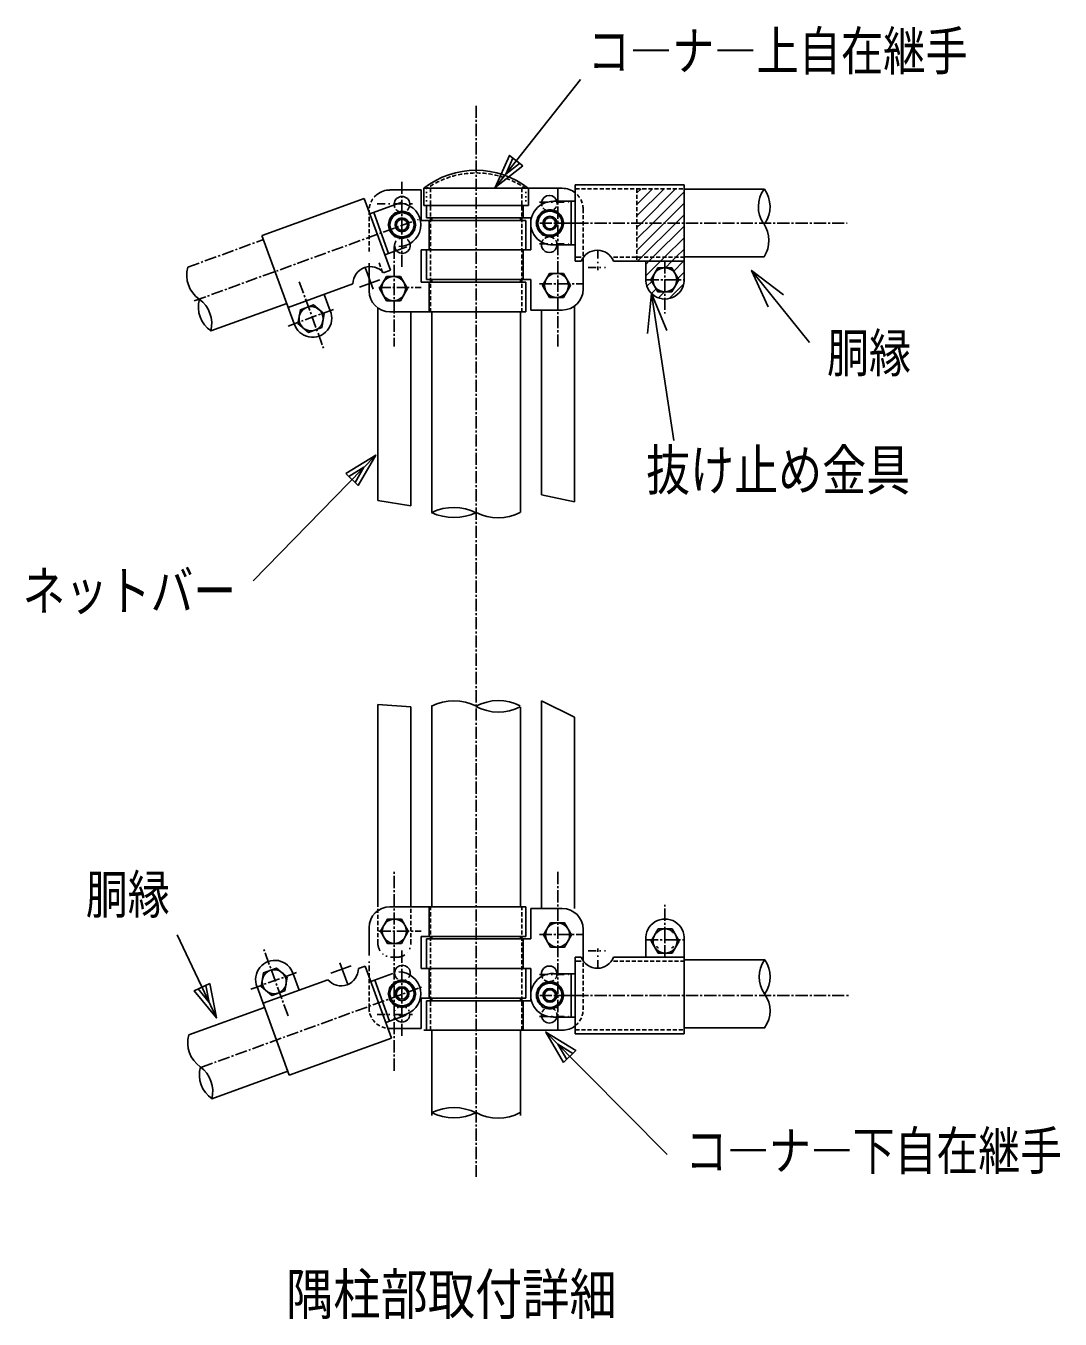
# Model space of a CAD drawing. Units: millimetres, scale not verified. Extents: x -4425 to 4425, y -3150 to 3150.
# Drawn here: x 975 to 2248, y -1361 to 232 of the extents above; entities that cross this region are included whole.
import ezdxf
from ezdxf.enums import TextEntityAlignment as Align

# ---------------------------------------------------------------- set-up
doc = ezdxf.new("R2010")
doc.units = ezdxf.units.MM
doc.header["$LTSCALE"] = 20
for name, pattern in [('USER1', [1.125, 0.75, -0.125, 0.125, -0.125]), ('USER2', [0.375, 0.25, -0.125]), ('USER3', [1.01, 0.5, -0.25, 0.01, -0.25]), ('USER4', [1.27, 0.5, -0.25, 0.01, -0.25, 0.01, -0.25]), ('USER5', [0.26, 0.01, -0.25])]:
    doc.linetypes.add(name, pattern=pattern)
for name, color, linetype, lineweight in [('0-2_2', 7, 'Continuous', 25), ('0-3_1', 7, 'Continuous', 25), ('0-4_0', 7, 'Continuous', 25)]:
    doc.layers.add(name, color=color, linetype=linetype, lineweight=lineweight)
doc.styles.add('ＭＳ ゴシック', font='')
doc.styles.get('ＭＳ ゴシック').set_extended_font_data('MS Gothic')

# ---------------------------------------------------------------- blocks, each defined once
blk = doc.blocks.new('C59')
at = {"layer": '0-3_1', "color": 4}
blk.add_line((115639.3, 39226), (114672.9, 41278.4), dxfattribs=at)
blk.add_lwpolyline([(115471.4, 40075.4), (115639.3, 39226), (115091.4, 39896.5)], close=True, dxfattribs=at)
blk.add_lwpolyline([(115376.4, 40030.7), (115460.3, 39605.9), (115186.4, 39941.2)], dxfattribs=at)
blk = doc.blocks.new('C60')
at = {"layer": '0-3_1', "color": 4}
blk.add_line((119560.5, 53094.6), (116540.5, 49993.9), dxfattribs=at)
blk.add_lwpolyline([(118824, 52639.4), (119560.5, 53094.6), (119124.9, 52346.4)], close=True, dxfattribs=at)
blk.add_lwpolyline([(118899.2, 52566.2), (119267.5, 52793.8), (119049.7, 52419.6)], dxfattribs=at)
blk = doc.blocks.new('C61')
at = {"layer": '0-3_1', "color": 4}
blk.add_line((123744.2, 38877.2), (126733.6, 35861.3), dxfattribs=at)
blk.add_lwpolyline([(124186.4, 38132.7), (123744.2, 38877.2), (124484.7, 38428.4)], close=True, dxfattribs=at)
blk.add_lwpolyline([(124260.9, 38206.7), (124039.8, 38578.9), (124410.1, 38354.5)], dxfattribs=at)
blk = doc.blocks.new('C62')
at = {"layer": '0-3_1', "color": 4}
blk.add_line((122499.1, 59687.7), (124602.2, 62344.9), dxfattribs=at)
blk.add_lwpolyline([(123185.1, 60216.1), (122499.1, 59687.7), (122855.8, 60476.7)], close=True, dxfattribs=at)
blk.add_lwpolyline([(123102.7, 60281.2), (122759.8, 60017.1), (122938.1, 60411.6)], dxfattribs=at)
blk = doc.blocks.new('C63')
at = {"layer": '0-3_1', "color": 4}
blk.add_line((128813.4, 57642.3), (130236.4, 55863.6), dxfattribs=at)
blk.add_lwpolyline([(129225.7, 56742.7), (128813.4, 57642.3), (129600.5, 57042.6)], dxfattribs=at)

msp = doc.modelspace()

# ---------------------------------------------------------------- linework, layer by layer
at = {"layer": '0-2_2'}
for points in [[(1454.98, -12.78), (1446.41, 2.07), (1429.27, 2.07), (1420.7, -12.78), (1429.27, -27.63), (1446.41, -27.63)], [(1637.13, -10.85), (1628.56, 3.99), (1611.41, 3.99), (1602.84, -10.85), (1611.41, -25.7), (1628.56, -25.7)], [(1454.98, -959.91), (1446.41, -974.76), (1429.27, -974.76), (1420.7, -959.91), (1429.27, -945.07), (1446.41, -945.07)], [(1637.13, -961.84), (1628.56, -976.69), (1611.41, -976.69), (1602.84, -961.84), (1611.41, -946.99), (1628.56, -946.99)]]:
    msp.add_lwpolyline(points, close=True, dxfattribs=at)
at = {"layer": '0-2_2', "color": 2}
for points in [[(1444.55, -91.4), (1435.98, -76.55), (1418.84, -76.55), (1410.27, -91.4), (1418.84, -106.24), (1435.98, -106.24)], [(1645.19, -87.45), (1636.62, -72.6), (1619.47, -72.6), (1610.9, -87.45), (1619.47, -102.29), (1636.62, -102.29)], [(1778.57, -80.53), (1770, -65.68), (1752.85, -65.68), (1744.28, -80.53), (1752.85, -95.37), (1770, -95.37)], [(1342.04, -122.57), (1328.91, -111.55), (1312.8, -117.42), (1309.82, -134.3), (1322.95, -145.32), (1339.06, -139.45)], [(1445.62, -883.03), (1437.05, -868.18), (1419.9, -868.18), (1411.33, -883.03), (1419.9, -897.87), (1437.05, -897.87)], [(1646.5, -887.56), (1637.93, -872.72), (1620.78, -872.72), (1612.21, -887.56), (1620.78, -902.41), (1637.93, -902.41)], [(1778.93, -894.99), (1770.36, -880.14), (1753.22, -880.14), (1744.65, -894.99), (1753.22, -909.83), (1770.36, -909.83)], [(1296.68, -939.31), (1283.54, -928.29), (1267.44, -934.15), (1264.46, -951.04), (1277.59, -962.05), (1293.7, -956.19)]]:
    msp.add_lwpolyline(points, close=True, dxfattribs=at)
at = {"layer": '0-2_2'}
for centre, radius in [((1437.84, -12.78), 14.85), ((1619.98, -10.85), 14.85), ((1437.84, -12.78), 6.86), ((1619.98, -10.85), 6.86), ((1437.84, -959.91), 14.85), ((1437.84, -959.91), 6.86), ((1619.98, -961.84), 14.85), ((1619.98, -961.84), 6.86)]:
    msp.add_circle(centre, radius, dxfattribs=at)
at = {"layer": '0-2_2', "color": 4}
for centre in [(1437.84, -12.78), (1619.98, -10.85), (1437.84, -959.91), (1619.98, -961.84)]:
    msp.add_circle(centre, 8.57, dxfattribs=at)
at = {"layer": '0-2_2', "color": 2}
for centre in [(1427.41, -91.4), (1628.05, -87.45), (1761.43, -80.53), (1325.93, -128.43), (1428.47, -883.03), (1629.36, -887.56), (1761.79, -894.99), (1280.57, -945.17)]:
    msp.add_circle(centre, 14.85, dxfattribs=at)
at = {"layer": '0-3_1', "color": 2, "linetype": 'USER1'}
for p, q in [((1529.15, 133.97), (1529.15, -1185.39)), ((1437.72, 40.36), (1437.72, -66.78)), ((1629.78, 32.25), (1629.78, -162.73)), ((1182.15, -106.51), (1458.05, -6.09)), ((1607.38, -10.58), (1985.86, -10.58)), ((1428.35, -39.51), (1428.35, -162.73)), ((1761.56, -57.71), (1761.56, -122.05)), ((1311.38, -82.91), (1341.12, -164.61)), ((1409.19, -89.87), (1461.65, -89.87)), ((1607.29, -85.61), (1660.85, -85.61)), ((1738.84, -80.53), (1785.98, -80.53)), ((1297.56, -137.48), (1353.53, -117.11)), ((1428.35, -1054.78), (1428.35, -809.96)), ((1629.78, -1004.94), (1629.78, -809.96)), ((1761.56, -914.94), (1761.56, -850.6)), ((1409.19, -882.83), (1461.65, -882.83)), ((1607.29, -887.08), (1660.85, -887.08)), ((1297.57, -987.24), (1267.83, -905.54)), ((1437.72, -906.85), (1437.72, -1013.99)), ((1738.18, -893.51), (1785.14, -893.51)), ((1251.9, -954.32), (1307.87, -933.95)), ((1190.42, -1050.72), (1461.97, -951.88)), ((1607.38, -962.11), (1987.95, -962.11))]:
    msp.add_line(p, q, dxfattribs=at)
at = {"layer": '0-3_1'}
for p, q in [((1464.65, 32.28), (1635.22, 32.28)), ((1464.65, 32.28), (1464.65, 10.85)), ((1593.65, 32.28), (1593.65, 10.85)), ((1651.2, 36.53), (1651.2, -57.75)), ((1651.2, 36.53), (1785.13, 36.53)), ((1785.13, 36.53), (1785.13, -79.18)), ((1265.58, -25.98), (1391.43, 19.83)), ((1391.43, 19.83), (1423.67, -68.77)), ((1423.08, 30.13), (1461.65, 30.13)), ((1461.65, 30.13), (1461.65, -7.37)), ((1624.42, 16.18), (1651.2, 16.18)), ((1646.28, 16.18), (1646.27, -37.4)), ((1785.13, 31.21), (1883.93, 31.21)), ((1398.39, 0.7), (1437.48, 14.93)), ((1403.02, 2.39), (1421.34, -47.95)), ((1464.65, 10.85), (1593.65, 10.85)), ((1467.99, 10.82), (1467.99, -4.18)), ((1587.01, 10.85), (1587.01, -4.15)), ((1461.65, -7.37), (1590.22, -7.37)), ((1468.08, -4.15), (1596.65, -4.15)), ((1471.29, -7.37), (1471.29, -43.8)), ((1474.72, -4.15), (1474.72, -7.37)), ((1583.58, -4.15), (1583.58, -7.37)), ((1590.22, -7.37), (1590.22, -43.79)), ((1596.65, -4.15), (1596.65, -43.79)), ((1265.5, -26.04), (1305.08, -134.77)), ((1416.71, -49.64), (1443.7, -39.82)), ((1461.65, -43.8), (1596.65, -43.79)), ((1461.65, -43.8), (1590.22, -43.8)), ((1461.65, -43.8), (1461.65, -83.44)), ((1468.08, -43.8), (1468.08, -80.22)), ((1587.01, -43.79), (1587.01, -80.22)), ((1624.42, -37.4), (1651.2, -37.4)), ((1397.27, -59.9), (1397.27, -94.18)), ((1651.2, -57.75), (1658.44, -57.75)), ((1660.85, -53.26), (1660.85, -92.04)), ((1698.37, -57.75), (1785.13, -57.75)), ((1737.99, -57.75), (1737.99, -79.18)), ((1785.13, -52.37), (1883.54, -52.37)), ((1392.72, -65.17), (1402.47, -91.96)), ((1415.29, -71.82), (1423.67, -68.77)), ((1297.82, -114.58), (1377.51, -85.57)), ((1385.65, -89.45), (1410.65, -80.35)), ((1461.65, -83.44), (1590.22, -83.44)), ((1468.08, -80.22), (1596.65, -80.22)), ((1471.29, -83.44), (1471.29, -119.87)), ((1474.72, -80.22), (1474.72, -83.44)), ((1583.58, -80.22), (1583.58, -83.44)), ((1590.22, -83.44), (1590.22, -119.87)), ((1596.65, -80.22), (1596.65, -117.72)), ((1202.57, -143.55), (1295.9, -109.57)), ((1342.12, -98.45), (1349.45, -118.59)), ((1408.2, -115.22), (1408.2, -352.44)), ((1423.08, -119.87), (1590.22, -119.87)), ((1448.92, -119.87), (1448.92, -359.01)), ((1474.72, -119.87), (1474.72, -367.3)), ((1583.58, -119.87), (1583.58, -367.01)), ((1596.65, -117.72), (1635.22, -117.72)), ((1609.42, -117.72), (1609.42, -345.48)), ((1650.13, -112.93), (1650.13, -354.21)), ((1609.42, -345.48), (1650.13, -354.21)), ((1408.2, -352.44), (1448.92, -359.01)), ((1408.2, -603.76), (1408.2, -852.83)), ((1408.2, -603.76), (1448.92, -606.47)), ((1609.42, -599.08), (1609.42, -854.97)), ((1609.42, -599.08), (1650.13, -619.44)), ((1448.92, -606.47), (1448.92, -852.83)), ((1474.72, -605.39), (1474.72, -852.83)), ((1583.58, -606.49), (1583.58, -852.83)), ((1650.13, -619.44), (1650.13, -854.97)), ((1423.08, -852.83), (1590.22, -852.83)), ((1471.29, -889.26), (1471.29, -852.83)), ((1590.22, -889.26), (1590.22, -852.83)), ((1596.65, -854.97), (1635.22, -854.97)), ((1596.65, -892.47), (1596.65, -854.97)), ((1397.27, -912.8), (1397.27, -878.51)), ((1461.65, -928.9), (1461.65, -889.26)), ((1461.65, -889.26), (1590.22, -889.26)), ((1474.72, -889.26), (1474.72, -892.47)), ((1583.58, -889.26), (1583.58, -892.47)), ((1660.85, -919.43), (1660.85, -880.65)), ((1468.08, -928.9), (1468.08, -892.47)), ((1468.08, -892.47), (1596.65, -892.47)), ((1587.01, -928.9), (1587.01, -892.47)), ((1737.99, -914.94), (1737.99, -893.51)), ((1785.13, -1009.23), (1785.13, -893.51)), ((1425.35, -914.94), (1431.77, -914.94)), ((1651.2, -1009.23), (1651.2, -914.94)), ((1651.2, -914.94), (1658.44, -914.94)), ((1698.37, -914.94), (1785.13, -914.94)), ((1884.39, -918.19), (1785.1, -918.19)), ((1311.12, -955.57), (1303.8, -935.43)), ((1384.29, -928.94), (1392.68, -925.89)), ((1424.92, -1014.49), (1392.68, -925.89)), ((1399.64, -945.02), (1426.63, -935.19)), ((1461.65, -928.9), (1590.22, -928.9)), ((1461.65, -928.9), (1596.65, -928.9)), ((1471.29, -965.33), (1471.29, -928.9)), ((1590.22, -965.33), (1590.22, -928.9)), ((1596.65, -968.54), (1596.65, -928.9)), ((1624.42, -935.3), (1651.2, -935.3)), ((1646.28, -988.87), (1646.27, -935.3)), ((1298.98, -1060.29), (1259.4, -951.56)), ((1266.82, -971.69), (1346.51, -942.69)), ((1422.59, -993.67), (1404.27, -943.33)), ((1461.65, -1002.83), (1461.65, -965.33)), ((1461.65, -965.33), (1590.22, -965.33)), ((1467.99, -983.51), (1467.99, -968.51)), ((1468.08, -968.54), (1596.65, -968.54)), ((1474.72, -965.33), (1474.72, -968.54)), ((1583.58, -965.33), (1583.58, -968.54)), ((1587.01, -1004.97), (1587.01, -968.54)), ((1175.28, -1010.72), (1268.57, -976.76)), ((1417.96, -995.36), (1443.13, -986.2)), ((1468.08, -1004.97), (1468.08, -983.54)), ((1423.08, -1002.83), (1461.65, -1002.83)), ((1624.42, -988.87), (1651.2, -988.87)), ((1884.43, -1001.76), (1785.1, -1001.76)), ((1299.07, -1060.29), (1424.92, -1014.49)), ((1464.65, -1004.97), (1635.22, -1004.97)), ((1474.72, -1004.97), (1474.72, -1109.97)), ((1583.58, -1004.97), (1583.58, -1109.97)), ((1651.2, -1009.23), (1785.13, -1009.23)), ((1203.82, -1089.27), (1297.16, -1055.3))]:
    msp.add_line(p, q, dxfattribs=at)
at = {"layer": '0-3_1', "color": 4, "linetype": 'USER5'}
for p, q in [((1468.08, 32.28), (1468.08, 10.85)), ((1590.22, 32.28), (1590.22, 10.85)), ((1397.27, -926.12), (1397.27, -912.8))]:
    msp.add_line(p, q, dxfattribs=at)
at = {"layer": '0-3_1', "color": 4, "linetype": 'USER2'}
for p, q in [((1473.01, 32.28), (1473.01, -9.51)), ((1585.3, 32.28), (1585.3, -9.51)), ((1651.2, 31.6), (1785.13, 31.6)), ((1727.13, 31.6), (1727.13, -57.75)), ((1397.27, 4.39), (1397.27, -46.57)), ((1660.85, 6.53), (1660.85, -53.26)), ((1473.01, -11.65), (1473.01, -75.94)), ((1585.3, -11.65), (1585.3, -75.94)), ((1409.78, -59.68), (1414.34, -72.2)), ((1698.37, -52.83), (1785.13, -52.83)), ((1473.01, -78.08), (1473.01, -119.87)), ((1585.3, -78.08), (1585.3, -119.87)), ((1408.2, -897.8), (1408.2, -751.46)), ((1448.92, -897.8), (1448.92, -752.04)), ((1473.01, -894.61), (1473.01, -852.83)), ((1585.3, -894.61), (1585.3, -852.83)), ((1473.01, -961.04), (1473.01, -896.76)), ((1585.3, -961.04), (1585.3, -896.76)), ((1660.85, -979.23), (1660.85, -919.43)), ((1698.37, -919.87), (1785.13, -919.87)), ((1397.27, -977.08), (1397.27, -926.12)), ((1473.01, -1004.97), (1473.01, -963.19)), ((1585.3, -1004.97), (1585.3, -963.19)), ((1651.2, -1004.3), (1785.13, -1004.3))]:
    msp.add_line(p, q, dxfattribs=at)
at = {"layer": '0-3_1', "color": 4, "linetype": 'USER3'}
for p, q in [((1407.13, 12.96), (1450.92, 12.96)), ((1607.29, 15.1), (1646.28, 15.1)), ((1607.29, -36.32), (1646.28, -36.32)), ((1679.06, -44.12), (1679.06, -68.47)), ((1651.2, -52.83), (1658.44, -52.83)), ((1666.91, -65.54), (1688.34, -65.54)), ((1666.91, -907.15), (1688.34, -907.15)), ((1679.06, -928.57), (1679.06, -904.23)), ((1651.2, -919.87), (1658.44, -919.87)), ((1607.29, -936.37), (1646.28, -936.37)), ((1607.29, -987.8), (1646.28, -987.8))]:
    msp.add_line(p, q, dxfattribs=at)
at = {"layer": '0-3_1', "linetype": 'USER1'}
msp.add_line((1174.02, -65), (1267.32, -31.04), dxfattribs=at)
at = {"layer": '0-3_1', "color": 4}
msp.add_line((1744.83, -97.25), (1772.42, -278.38), dxfattribs=at)
at = {"layer": '0-3_1', "color": 2}
for p, q in [((1371.28, -948.54), (1361.53, -921.75)), ((1350.25, -934.49), (1375.26, -925.39))]:
    msp.add_line(p, q, dxfattribs=at)
at = {"layer": '0-3_1', "color": 2, "linetype": 'USER3'}
msp.add_line((1407.13, -985.65), (1450.92, -985.65), dxfattribs=at)
at = {"layer": '0-3_1', "color": 4}
msp.add_lwpolyline([(1740.2, -146.51), (1744.83, -97.25), (1763.92, -142.89)], dxfattribs=at)
at = {"layer": '0-3_1'}
for centre, radius, start, end in [((1528.95, -50.2), 104.59, 51.82182, 128.01347), ((1635.13, 6.53), 25.71, 51.3178, 90.00014), ((1422.99, 4.39), 25.71, 90.00029, 127.81393), ((1437.85, 12.5), 9.64, 2.71939, 177.28215), ((1619.14, 13.78), 9.64, 7.87286, 172.12701), ((1913.42, 9.57), 36.84, 144.02304, 214.36556), ((1854.12, 9.57), 36.84, 325.63415, 35.97696), ((1437.84, -12.78), 16.61, 123.3755, 176.62463), ((1437.84, -12.78), 16.61, 63.37547, 116.62454), ((1434.08, -12.81), 26.79, 70.08633, 90.35266), ((1434.17, -12.78), 26.79, 269.64734, 70.08634), ((1437.84, -12.78), 16.61, 3.37538, 56.6245), ((1623.22, -10.88), 26.79, 87.4372, 272.5628), ((1619.98, -10.85), 16.61, 123.3755, 176.62463), ((1619.98, -10.85), 16.61, 63.37547, 116.62454), ((1619.98, -10.85), 16.61, 3.37538, 56.6245), ((1437.84, -12.78), 16.61, 183.37537, 236.62476), ((1437.84, -12.78), 16.61, 303.37524, 356.62451), ((1619.98, -10.85), 16.61, 183.37537, 236.62476), ((1619.98, -10.85), 16.61, 303.37524, 356.62451), ((1851.76, -32.09), 37.7, 327.4638, 33.60266), ((1437.84, -12.78), 16.61, 243.37546, 296.62454), ((1619.98, -10.85), 16.61, 243.37546, 296.62454), ((1438.41, -38.34), 9.64, 187.1346, 352.86703), ((1619.14, -37.27), 9.64, 174.39186, 5.60812), ((1678.41, -65.54), 21.43, 21.31086, 158.68915), ((1209.65, -74.38), 36.84, 165.25534, 234.36761), ((1398.94, -85.68), 21.43, 40.28647, 179.71504), ((1422.99, -94.18), 25.71, 180, 270), ((1635.13, -92.04), 25.71, 270, 0), ((1222.3, -114.26), 35.14, 163.75481, 236.24262), ((1165.95, -134.61), 37.7, 345.95721, 53.60388), ((1327.77, -127.8), 23.57, 197.00066, 23.0018), ((1501.49, -422.46), 61.54, 63.27, 115.83704), ((1501.81, -310.5), 62.93, 244.01971, 295.9826), ((1556.32, -316.2), 57.66, 241.91357, 298.0845), ((1501.81, -662.2), 62.93, 64.0173, 115.98019), ((1556.43, -659.26), 60.39, 63.44981, 117.25411), ((1556.43, -552.55), 60.39, 242.7458, 296.55011), ((1422.99, -878.51), 25.71, 90, 180), ((1635.13, -880.65), 25.71, 0, 90), ((1761.66, -891.45), 23.57, 354.96887, 185.03107), ((1753.69, -885.25), 2.14, 90, 180), ((1769.76, -885.25), 2.14, 0, 90), ((1753.69, -901.32), 2.14, 180, 270), ((1769.76, -901.32), 2.14, 270, 0), ((1281.27, -942.32), 23.57, 17.00085, 203.00014), ((1678.41, -907.15), 21.43, 201.31079, 338.68909), ((1914.4, -939.18), 36.84, 145.2556, 214.36623), ((1854.12, -939.18), 36.84, 325.63354, 34.74417), ((1362.86, -928.83), 21.43, 220.28522, 359.71512), ((1438.41, -934.35), 9.64, 7.13244, 172.86487), ((1434.17, -959.91), 26.79, 289.91351, 90.35251), ((1623.22, -961.81), 26.79, 87.43715, 272.56274), ((1619.14, -935.43), 9.64, 354.39206, 185.60834), ((1437.84, -959.91), 16.61, 123.37524, 176.62463), ((1437.84, -959.91), 16.61, 63.37527, 116.62436), ((1437.84, -959.91), 16.61, 3.37536, 56.62463), ((1619.98, -961.84), 16.61, 123.37524, 176.62463), ((1619.98, -961.84), 16.61, 63.37527, 116.62436), ((1619.98, -961.84), 16.61, 3.37536, 56.62463), ((1437.84, -959.91), 16.61, 183.37537, 236.62451), ((1437.84, -959.91), 16.61, 303.37524, 356.62436), ((1619.98, -961.84), 16.61, 183.37537, 236.62451), ((1619.98, -961.84), 16.61, 303.37524, 356.62436), ((1855.87, -980.99), 35.14, 323.75809, 36.24469), ((1437.85, -985.2), 9.64, 182.71822, 357.28098), ((1437.84, -959.91), 16.61, 243.37563, 296.62469), ((1434.08, -959.88), 26.79, 269.64725, 289.91357), ((1619.98, -961.84), 16.61, 243.37563, 296.62469), ((1619.14, -986.48), 9.64, 187.87315, 352.12732), ((1635.13, -979.23), 25.71, 269.99976, 308.6821), ((1210.9, -1020.1), 36.84, 165.25581, 234.36693), ((1223.55, -1059.98), 35.14, 163.75499, 236.2424), ((1167.2, -1080.33), 37.7, 345.95752, 53.60352), ((1501.81, -1049.78), 62.93, 244.01971, 295.9826), ((1501.49, -1161.75), 61.54, 63.27, 115.83704), ((1556.32, -1055.48), 57.66, 241.91357, 298.0845)]:
    msp.add_arc(centre, radius, start, end, dxfattribs=at)
at = {"layer": '0-3_1', "color": 4, "linetype": 'USER2'}
for centre, radius, start, end in [((1529.22, -55.38), 106.48, 54.91736, 125.34429), ((1422.99, 4.39), 25.71, 127.81393, 180), ((1635.13, 6.53), 25.71, 0, 51.3178), ((1437.85, 12.5), 9.64, 177.28215, 2.71939), ((1619.14, 13.78), 9.64, 172.12701, 7.87286), ((1619.14, -37.27), 9.64, 5.60812, 174.39186), ((1619.14, -935.43), 9.64, 185.60794, 354.39166), ((1422.99, -977.08), 25.71, 180, 269.9997), ((1619.14, -986.48), 9.64, 352.12686, 187.87268), ((1635.13, -979.23), 25.71, 308.68219, 0)]:
    msp.add_arc(centre, radius, start, end, dxfattribs=at)
at = {"layer": '0-3_1', "color": 4, "linetype": 'USER4'}
for centre, radius, start, end in [((1438.41, -38.34), 9.64, 352.86703, 187.13458), ((1425.35, -897.8), 17.14, 180, 270), ((1431.77, -897.8), 17.14, 270, 0), ((1438.41, -934.35), 9.64, 172.86487, 7.13242)]:
    msp.add_arc(centre, radius, start, end, dxfattribs=at)
at = {"layer": '0-3_1', "color": 4, "linetype": 'USER5'}
msp.add_arc((1437.85, -985.2), 9.64, 357.28043, 182.71765, dxfattribs=at)
at = {"layer": '0-4_0'}
for p, q in [((1727.13, 26.47), (1732.26, 31.6)), ((1727.13, 12.33), (1746.4, 31.6)), ((1727.13, -1.81), (1760.55, 31.6)), ((1746.65, -10.58), (1785.13, 27.9)), ((1760.79, -10.58), (1785.13, 13.76)), ((1727.13, -30.1), (1746.65, -10.58)), ((1727.13, -44.24), (1760.79, -10.58)), ((1746.83, -52.83), (1785.13, -14.52)), ((1760.97, -52.83), (1785.13, -28.66)), ((1737.99, -61.67), (1741.9, -57.75)), ((1737.99, -75.81), (1756.04, -57.75)), ((1741.9, -57.75), (1746.83, -52.83)), ((1756.04, -57.75), (1760.97, -52.83)), ((1777.52, -78.71), (1785.13, -71.09)), ((1739.4, -88.54), (1745.43, -82.51)), ((1744.89, -97.19), (1750.6, -91.48)), ((1753.5, -102.72), (1760.85, -95.37)), ((1766.87, -103.5), (1784.53, -85.83))]:
    msp.add_line(p, q, dxfattribs=at)
for points in [[(1727.13, -15.95), (1732.51, -10.58), (1774.69, 31.6)], [(1727.76, -57.75), (1732.69, -52.83), (1774.93, -10.58), (1785.13, -0.38)], [(1762.26, -65.68), (1770.18, -57.75), (1775.11, -52.83), (1785.13, -42.81)], [(1772.34, -69.74), (1784.33, -57.75), (1785.13, -56.95)]]:
    msp.add_lwpolyline(points, dxfattribs=at)
msp.add_arc((1761.56, -80.53), 23.65, 175.28269, 4.71731, dxfattribs=at)

# ---------------------------------------------------------------- block references
at = {"layer": '0-4_0', "xscale": 0.05, "yscale": 0.05}
for name in ['C62', 'C63', 'C60', 'C59', 'C61']:
    msp.add_blockref(name, (-4572.46, -2951.11), dxfattribs=at)

# ---------------------------------------------------------------- texts
at = {"layer": '0-3_1', "color": 4, "style": 'ＭＳ ゴシック'}
for s, height, width, p in [('コ―ナ―上自在継手', 47.65, 0.8, (1666.5, 163.26)), ('胴縁', 47.36, 0.8, (1961.06, -208.45)), ('抜け止め金具', 49.67, 0.8, (1738.32, -354.66)), ('ネットバー', 48.17, 0.8, (970.7, -502.09)), ('胴縁', 47.36, 0.8, (1048.62, -875.46)), ('コ―ナ―下自在継手', 47.24, 0.8, (1786.78, -1191.15)), ('隅柱部取付詳細', 50.15, 0.85, (1295.18, -1370.18))]:
    msp.add_text(s, height=height, dxfattribs=dict(at, width=width)).set_placement(p, align=Align.BOTTOM_LEFT)

doc.saveas('drawing.dxf')
